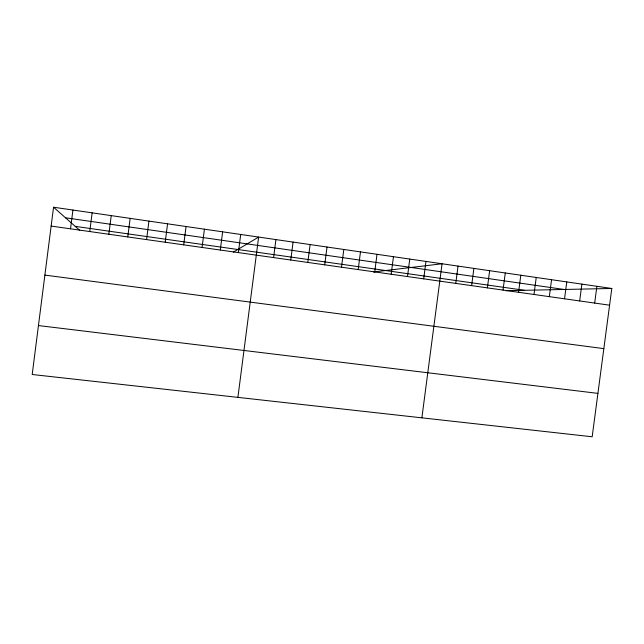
<?xml version="1.0" encoding="UTF-8"?>
<svg xmlns="http://www.w3.org/2000/svg" width="644" height="644" viewBox="0 0 644 644"><rect width="100%" height="100%" fill="white"/><g stroke="black" fill="none" stroke-linecap="round" stroke-linejoin="round"><path stroke-width="0.97" d="M53.549 207.223L32.2 374.494L592.174 436.777L611.8 288.472L53.549 207.223L79.759 230.383M70.526 228.821L72.925 210.041M89.758 231.542L92.148 212.842M108.836 234.247L111.227 215.619M127.77 236.928L130.152 218.372M146.558 239.592L148.933 221.101M165.202 242.233L167.569 223.814M183.701 244.849L186.06 226.511M202.063 247.449L204.414 229.175M220.28 250.033L222.631 231.832M238.361 252.593L240.703 234.456M237.902 397.372L258.638 237.073L233.345 252.134M273.595 257.584L275.922 239.584M290.758 260.015L293.076 242.08M307.792 262.43L310.11 244.559M324.705 264.829L327.023 247.022M341.505 267.204L343.807 249.47M358.177 269.57L360.479 251.893M374.728 271.913L377.022 254.299M391.166 274.239L393.46 256.69M407.483 276.55L409.769 259.065M423.696 278.844L425.974 261.424M421.884 417.835L442.058 263.766L373.512 271.977M455.759 283.392L458.029 266.093M471.625 285.638L473.887 268.395M487.387 287.868L489.641 270.689M503.028 290.09L505.282 272.967M518.565 292.287L520.811 275.229M533.997 294.477L536.235 277.475M549.324 296.643L551.562 279.705M564.547 298.8L566.776 281.919M579.664 300.941L581.886 284.117M594.678 303.066L596.891 286.298M505.669 290.694L611.8 288.472M38.447 325.558L597.922 393.379M44.887 275.093L603.839 348.637M75.219 226.366L524.506 290.299M51.15 226.076L609.586 305.184M65.503 217.785L564.176 289.47"/></g></svg>
